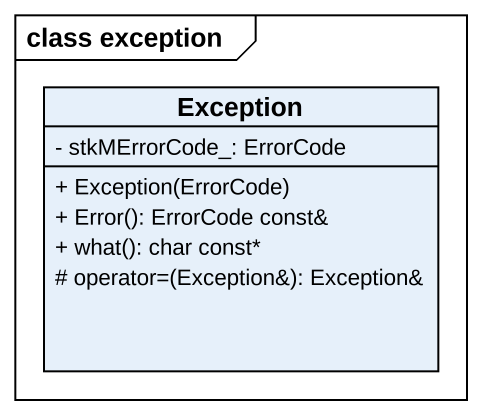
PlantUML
@startuml
mainframe class exception
hide circle
hide empty members
skinparam classAttributeIconSize 0
class "Exception" as Exception_ {
  - stkMErrorCode_: ErrorCode
  + Exception(ErrorCode)
  + Error(): ErrorCode const&
  + what(): char const*
  # operator=(Exception&): Exception&
}
@enduml
